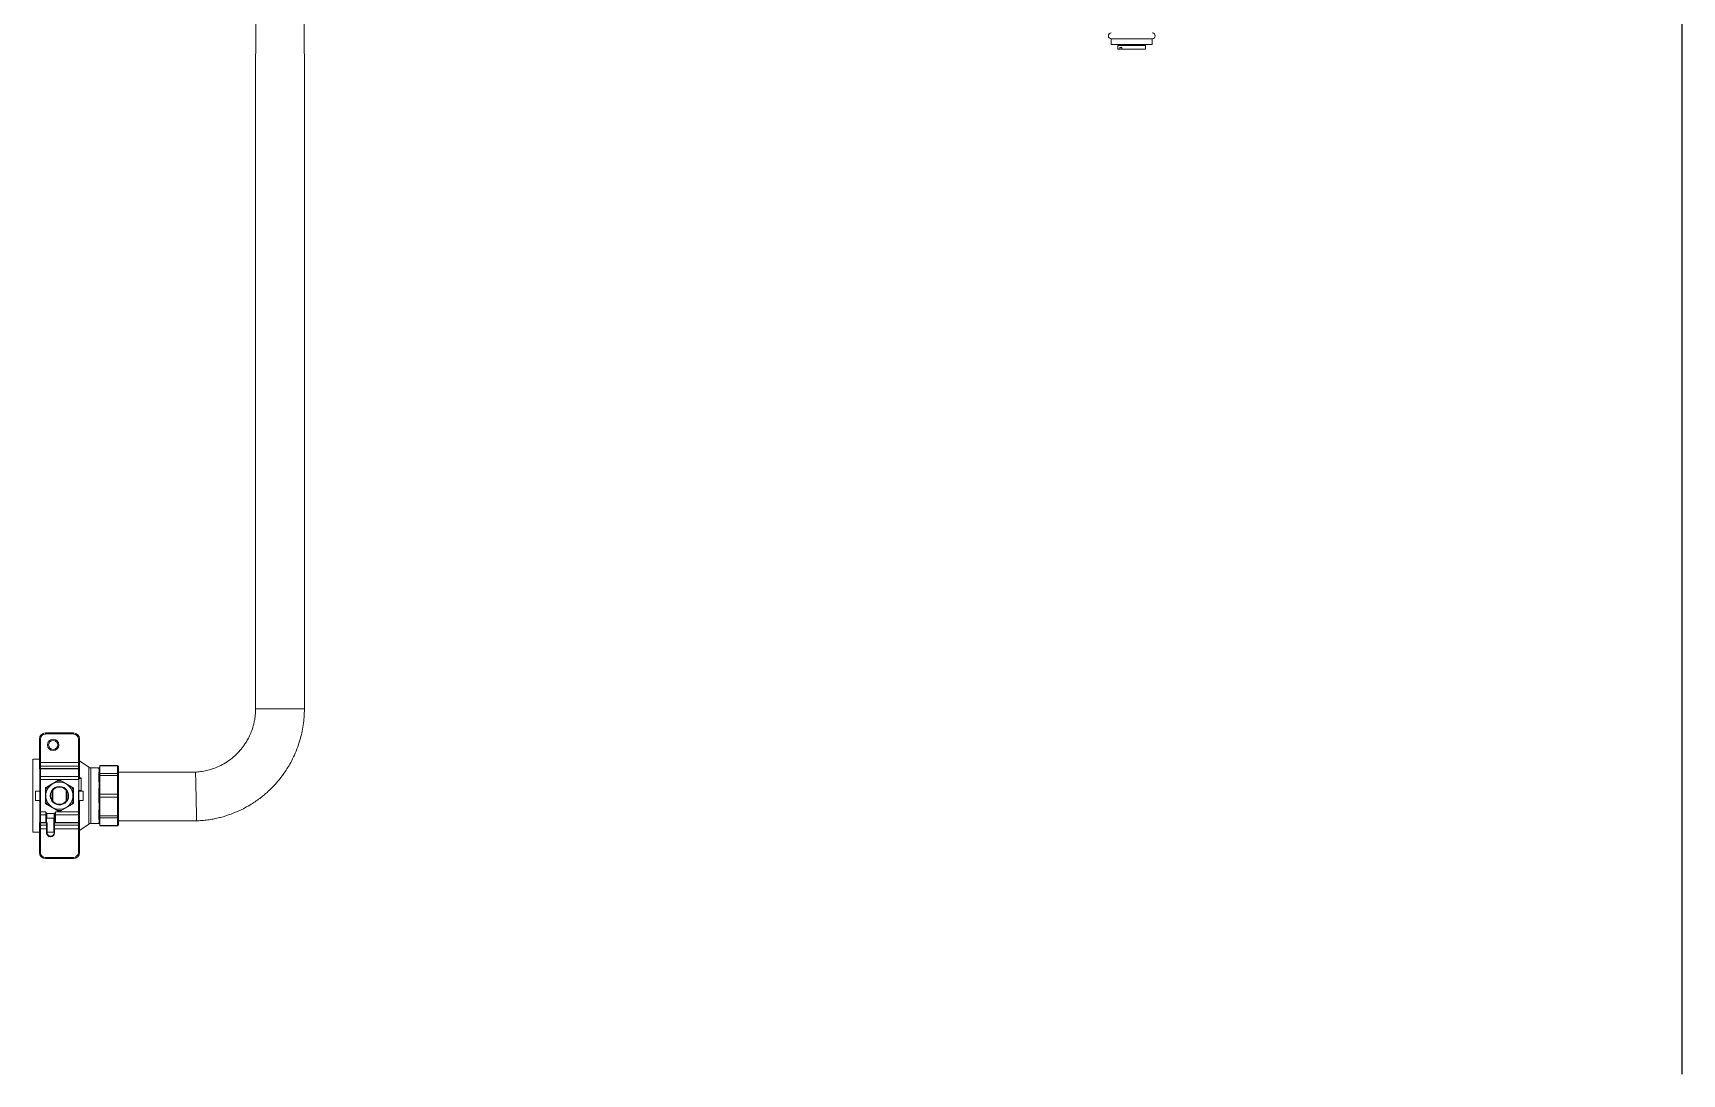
# Model space of a CAD drawing. Header units: centimetres. Extents: x -13594 to 4017, y -3206 to 1780.
# Drawn here: x 1292 to 2834, y -3206 to -2232 of the extents above; entities that cross this region are included whole.
import ezdxf

# ---------------------------------------------------------------- set-up
doc = ezdxf.new("R2010")
doc.units = ezdxf.units.CM

msp = doc.modelspace()

# ---------------------------------------------------------------- linework, layer by layer
at = {"color": 7, "linetype": 'Continuous', "lineweight": 0}
for p, q in [((1500.6, -2118.2), (1500.3, -2302.8)), ((1546, -2302.8), (1545.7, -2118.2)), ((2300.5, -2237), (2338.8, -2237)), ((2300.5, -2237), (2300.5, -2242.5)), ((2338.8, -2242.5), (2300.5, -2242.5)), ((2306.6, -2243.2), (2306.6, -2246.6)), ((2306.6, -2243.2), (2332.6, -2243.2)), ((2308.6, -2246.6), (2306.6, -2246.6)), ((2308.6, -2245.2), (2310.3, -2245.2)), ((2308.6, -2246.6), (2308.6, -2245.2)), ((2310.3, -2246.6), (2308.6, -2246.6)), ((2310.3, -2245.2), (2310.3, -2246.6)), ((2332.6, -2246.6), (2310.3, -2246.6)), ((2312.8, -2242.5), (2312.8, -2243.2)), ((2326.5, -2243.2), (2326.5, -2242.5)), ((2332.6, -2246.6), (2332.6, -2243.2)), ((2338.8, -2242.5), (2338.8, -2237)), ((1500.3, -2302.8), (1500.3, -2863.9)), ((1546, -2863.9), (1546, -2302.8)), ((1546, -2863.9), (1500.3, -2863.9)), ((1298.2, -2892.1), (1299.2, -2892.1)), ((1298.2, -2914), (1298.2, -2892.1)), ((1299.2, -2892.1), (1299.2, -2914.1)), ((1303.9, -2886.4), (1303.9, -2887.4)), ((1303.9, -2886.4), (1330, -2886.4)), ((1330, -2887.4), (1303.9, -2887.4)), ((1305.8, -2897.6), (1306.9, -2897.6)), ((1316.4, -2897.6), (1315.4, -2897.6)), ((1330, -2886.4), (1330, -2887.4)), ((1334.7, -2914.1), (1334.7, -2892.1)), ((1335.7, -2892.1), (1334.7, -2892.1)), ((1335.7, -2892.1), (1335.7, -2914)), ((1292.2, -2910.9), (1298.2, -2910.9)), ((1292.2, -2979.3), (1292.2, -2910.9)), ((1298.2, -2916.9), (1298.2, -2914)), ((1299.2, -2914.1), (1299.2, -2914.1)), ((1299.2, -2914.1), (1299.2, -2917.6)), ((1299.2, -2914.1), (1334.7, -2914.1)), ((1334.7, -2917.6), (1334.7, -2914.1)), ((1334.7, -2914.1), (1334.7, -2914.1)), ((1344.3, -2918.5), (1335.7, -2912.4)), ((1335.7, -2912.4), (1335.7, -2928.3)), ((1335.7, -2914), (1335.7, -2916.9)), ((1298.2, -2919.6), (1298.2, -2916.9)), ((1298.7, -2926.8), (1298.7, -2919.9)), ((1298.7, -2929.9), (1298.7, -2926.8)), ((1334.7, -2917.6), (1299.2, -2917.6)), ((1299.2, -2917.6), (1299.2, -2919.8)), ((1299.2, -2919.8), (1334.7, -2919.8)), ((1299.2, -2919.8), (1299.2, -2919.9)), ((1334.7, -2919.9), (1299.2, -2919.9)), ((1299.2, -2919.9), (1299.2, -2927.1)), ((1299.2, -2927.1), (1334.7, -2927.1)), ((1299.2, -2927.1), (1299.2, -2929.9)), ((1334.7, -2919.8), (1334.7, -2917.6)), ((1334.7, -2919.8), (1334.7, -2919.9)), ((1334.7, -2927.1), (1334.7, -2919.9)), ((1334.7, -2929.9), (1334.7, -2927.1)), ((1334.7, -2929.9), (1334.9, -2928.9)), ((1334.9, -2928.9), (1335.1, -2929)), ((1335.1, -2940.3), (1335.1, -2929)), ((1335.1, -2929), (1335.1, -2929)), ((1337.3, -2929), (1335.1, -2929)), ((1335.1, -2929), (1335.1, -2929)), ((1335.2, -2919.9), (1335.2, -2926.8)), ((1335.2, -2926.8), (1335.2, -2928.1)), ((1335.5, -2928.3), (1336.7, -2928.3)), ((1335.7, -2916.9), (1335.7, -2919.6)), ((1337.3, -2929), (1337.3, -2940.3)), ((1344.3, -2971.8), (1344.3, -2918.5)), ((1346.3, -2919.1), (1346.3, -2971.2)), ((1346.3, -2919.1), (1353.9, -2919.1)), ((1353.9, -2919.6), (1353.9, -2919.1)), ((1353.9, -2930.6), (1353.9, -2923.5)), ((1354.8, -2916.8), (1371.1, -2916.8)), ((1354.8, -2917.1), (1354.8, -2916.8)), ((1354.8, -2918.7), (1354.8, -2917.1)), ((1371.1, -2917.1), (1354.8, -2917.1)), ((1354.8, -2922.8), (1354.8, -2918.7)), ((1354.8, -2924.4), (1354.8, -2922.8)), ((1354.8, -2924.4), (1371.1, -2924.4)), ((1354.8, -2926.2), (1354.8, -2924.4)), ((1354.8, -2930.2), (1354.8, -2926.2)), ((1371.1, -2926.2), (1354.8, -2926.2)), ((1372.1, -2917.9), (1371.1, -2916.8)), ((1371.1, -2917.1), (1371.1, -2916.8)), ((1371.1, -2924.4), (1371.1, -2917.1)), ((1371.1, -2917.1), (1372.1, -2918.1)), ((1371.1, -2926.2), (1371.1, -2924.4)), ((1371.1, -2924.4), (1372.1, -2925.3)), ((1371.1, -2943.8), (1371.1, -2926.2)), ((1371.1, -2926.2), (1372.1, -2926.6)), ((1372.1, -2917.9), (1372.1, -2918.1)), ((1372.1, -2918.1), (1372.1, -2925.3)), ((1444.2, -2923), (1372.1, -2923)), ((1372.1, -2925.3), (1372.1, -2926.6)), ((1372.1, -2926.6), (1372.1, -2944.2)), ((1294.7, -2940.8), (1298.7, -2940.8)), ((1294.7, -2949.5), (1294.7, -2940.8)), ((1298.7, -2929.9), (1299.2, -2929.9)), ((1298.7, -2960.3), (1298.7, -2929.9)), ((1334.7, -2929.9), (1299.2, -2929.9)), ((1299.2, -2929.9), (1299.2, -2960.3)), ((1303.9, -2939.3), (1303.9, -2937.8)), ((1303.9, -2951), (1303.9, -2939.3)), ((1304.3, -2939.3), (1303.9, -2939.3)), ((1304.1, -2937.5), (1305.4, -2936.8)), ((1304.1, -2939.1), (1305.3, -2937)), ((1305.3, -2937), (1304.1, -2937.7)), ((1304.1, -2937.7), (1304.1, -2939.1)), ((1304.3, -2939.3), (1304.1, -2939.1)), ((1305.5, -2937.1), (1304.3, -2939.3)), ((1304.3, -2939.3), (1304.3, -2945.1)), ((1305.3, -2937), (1305.5, -2937.1)), ((1305.4, -2936.8), (1315.5, -2930.9)), ((1305.4, -2936.8), (1305.5, -2937.1)), ((1310.6, -2934.1), (1305.5, -2937.1)), ((1309.1, -2944.1), (1309, -2945.7)), ((1310.4, -2949.6), (1310.4, -2940.5)), ((1315.7, -2931.2), (1310.6, -2934.1)), ((1310.7, -2950.3), (1310.7, -2939.9)), ((1315.5, -2930.9), (1316.8, -2930.2)), ((1315.5, -2930.9), (1315.7, -2931.2)), ((1316.9, -2930.2), (1315.7, -2931)), ((1315.7, -2931), (1318.2, -2931)), ((1315.7, -2931), (1315.7, -2931.2)), ((1318.2, -2931.2), (1315.7, -2931.2)), ((1318.2, -2931), (1316.9, -2930.2)), ((1316.9, -2936.9), (1316.9, -2936.9)), ((1317.1, -2930.2), (1318.4, -2930.9)), ((1318.4, -2930.9), (1318.2, -2931.2)), ((1318.2, -2931), (1318.2, -2931.2)), ((1323.3, -2934.1), (1318.2, -2931.2)), ((1318.4, -2930.9), (1328.5, -2936.8)), ((1323.2, -2939.9), (1323.2, -2950.3)), ((1323.9, -2941.1), (1323.2, -2940.2)), ((1328.4, -2937.1), (1323.3, -2934.1)), ((1323.5, -2940.6), (1323.5, -2949.6)), ((1328.5, -2936.8), (1328.4, -2937.1)), ((1328.4, -2937.1), (1328.6, -2937)), ((1329.6, -2939.3), (1328.4, -2937.1)), ((1328.5, -2936.8), (1329.8, -2937.5)), ((1328.6, -2937), (1329.8, -2939.1)), ((1329.8, -2937.7), (1328.6, -2937)), ((1329.8, -2939.1), (1329.6, -2939.3)), ((1329.6, -2945.1), (1329.6, -2939.3)), ((1330, -2939.3), (1329.6, -2939.3)), ((1329.8, -2939.1), (1329.8, -2937.7)), ((1330, -2937.8), (1330, -2939.3)), ((1330, -2939.3), (1330, -2951)), ((1334.7, -2940.3), (1335.1, -2940.3)), ((1334.7, -2960.3), (1334.7, -2940.3)), ((1334.9, -2940.7), (1334.7, -2940.3)), ((1334.7, -2940.3), (1335.1, -2940.6)), ((1335.1, -2940.3), (1335.1, -2940.6)), ((1335.1, -2940.3), (1337.3, -2940.3)), ((1335.2, -2941.3), (1335.2, -2960.3)), ((1336.7, -2941), (1335.5, -2941)), ((1337.1, -2940.8), (1339.2, -2940.8)), ((1339.2, -2940.8), (1339.2, -2949.5)), ((1353.9, -2950.2), (1353.9, -2940.1)), ((1354.8, -2939.9), (1354.8, -2930.2)), ((1354.8, -2943.8), (1354.8, -2939.9)), ((1354.8, -2943.8), (1371.1, -2943.8)), ((1354.8, -2946.4), (1354.8, -2943.8)), ((1371.1, -2946.4), (1371.1, -2943.8)), ((1371.1, -2943.8), (1372.1, -2944.2)), ((1372.1, -2944.2), (1372.1, -2946)), ((1298.7, -2949.5), (1294.7, -2949.5)), ((1298.7, -2960.3), (1299.2, -2960.3)), ((1298.7, -2963.5), (1298.7, -2960.3)), ((1299.2, -2960.3), (1299.2, -2963.1)), ((1299.2, -2960.3), (1304.1, -2960.3)), ((1304.3, -2951), (1303.9, -2951)), ((1303.9, -2952.4), (1303.9, -2951)), ((1304, -2952.6), (1304.1, -2952.6)), ((1304.3, -2951), (1304.1, -2951.1)), ((1305.3, -2953.3), (1304.1, -2951.1)), ((1304.1, -2951.1), (1304.1, -2952.6)), ((1304.1, -2952.6), (1305.3, -2953.3)), ((1305.4, -2953.5), (1304.1, -2952.7)), ((1304.1, -2963.1), (1304.1, -2960.3)), ((1304.6, -2962.1), (1304.1, -2960.3)), ((1304.3, -2945.1), (1304.3, -2951)), ((1304.3, -2951), (1305.5, -2953.2)), ((1305.5, -2953.2), (1305.3, -2953.3)), ((1305.5, -2953.2), (1305.4, -2953.5)), ((1315.5, -2959.3), (1305.4, -2953.5)), ((1305.5, -2953.2), (1310.6, -2956.1)), ((1309, -2945.6), (1309, -2945.7)), ((1309.1, -2946.4), (1310, -2949.1)), ((1310, -2949.1), (1310.7, -2950)), ((1310.6, -2956.1), (1315.7, -2959)), ((1313.3, -2960.3), (1312.8, -2962.1)), ((1313.3, -2960.3), (1313.3, -2963.1)), ((1313.3, -2960.3), (1334.7, -2960.3)), ((1315.6, -2959.1), (1315.5, -2959.3)), ((1316.8, -2960.1), (1315.5, -2959.3)), ((1315.7, -2959), (1315.6, -2959.1)), ((1315.7, -2959), (1318.2, -2959)), ((1315.7, -2959.3), (1315.7, -2959)), ((1318.2, -2959.3), (1315.7, -2959.3)), ((1315.7, -2959.3), (1316.9, -2960)), ((1316.9, -2953.2), (1316.9, -2953.4)), ((1316.9, -2960), (1318.2, -2959.3)), ((1318.4, -2959.3), (1317.1, -2960.1)), ((1318.2, -2959), (1323.3, -2956.1)), ((1318.2, -2959), (1318.2, -2959.3)), ((1318.2, -2959), (1318.4, -2959.3)), ((1328.5, -2953.5), (1318.4, -2959.3)), ((1323.3, -2956.1), (1328.4, -2953.2)), ((1325.1, -2948.1), (1325.1, -2947.9)), ((1328.4, -2953.2), (1329.6, -2951)), ((1328.4, -2953.2), (1328.5, -2953.5)), ((1328.6, -2953.3), (1328.4, -2953.2)), ((1329.8, -2952.7), (1328.5, -2953.5)), ((1329.8, -2951.1), (1328.6, -2953.3)), ((1328.6, -2953.3), (1329.8, -2952.6)), ((1329.6, -2951), (1329.6, -2945.1)), ((1329.6, -2951), (1329.8, -2951.1)), ((1329.7, -2951), (1329.6, -2951)), ((1330, -2951), (1329.7, -2951)), ((1329.8, -2952.6), (1329.8, -2951.1)), ((1330, -2951), (1330, -2952.4)), ((1334.7, -2963.1), (1334.7, -2960.3)), ((1335.2, -2960.3), (1334.7, -2960.3)), ((1339.2, -2949.5), (1335.2, -2949.5)), ((1335.2, -2960.3), (1335.2, -2963.5)), ((1335.7, -2949.5), (1335.7, -2977.8)), ((1353.9, -2966.8), (1353.9, -2959.6)), ((1371.1, -2946.4), (1354.8, -2946.4)), ((1354.8, -2950.3), (1354.8, -2946.4)), ((1354.8, -2960.1), (1354.8, -2950.3)), ((1354.8, -2964), (1354.8, -2960.1)), ((1371.1, -2946.4), (1372.1, -2946)), ((1371.1, -2964), (1371.1, -2946.4)), ((1372.1, -2946), (1372.1, -2963.6)), ((1298.2, -2973.3), (1298.2, -2970.6)), ((1298.2, -2976.2), (1298.2, -2973.3)), ((1298.7, -2970.3), (1298.7, -2963.5)), ((1299.2, -2963.1), (1299.2, -2970.3)), ((1304.1, -2963.1), (1299.2, -2963.1)), ((1299.2, -2970.4), (1299.2, -2970.3)), ((1299.2, -2970.3), (1305, -2970.3)), ((1299.2, -2970.4), (1299.2, -2972.6)), ((1305, -2970.4), (1299.2, -2970.4)), ((1299.2, -2972.6), (1299.2, -2976.1)), ((1299.2, -2972.6), (1305, -2972.6)), ((1304.1, -2970.3), (1304.1, -2963.1)), ((1304.9, -2961.9), (1304.6, -2962.1)), ((1304.8, -2963.3), (1304.6, -2962.1)), ((1304.8, -2963.3), (1304.8, -2963.6)), ((1304.8, -2963.6), (1304.8, -2970.3)), ((1304.9, -2961.9), (1312.5, -2961.9)), ((1305, -2970.4), (1305, -2970.3)), ((1305, -2972.6), (1305, -2970.4)), ((1305, -2976.1), (1305, -2972.6)), ((1305.3, -2963.2), (1305.3, -2965.4)), ((1305.3, -2965.9), (1305.5, -2966)), ((1305.5, -2966), (1305.5, -2966.3)), ((1311.9, -2966.3), (1305.5, -2966.3)), ((1305.5, -2970.8), (1305.5, -2973)), ((1305.5, -2973), (1305.5, -2976.1)), ((1311.7, -2979.3), (1311.7, -2966.3)), ((1311.9, -2966.3), (1311.9, -2966)), ((1311.9, -2973), (1311.9, -2970.8)), ((1311.9, -2976.1), (1311.9, -2973)), ((1312.1, -2965.4), (1312.1, -2963.2)), ((1312.4, -2970.3), (1312.4, -2970.4)), ((1312.4, -2970.3), (1334.7, -2970.3)), ((1312.4, -2970.4), (1312.4, -2972.6)), ((1334.7, -2970.4), (1312.4, -2970.4)), ((1312.4, -2972.6), (1312.4, -2976.1)), ((1312.4, -2972.6), (1334.7, -2972.6)), ((1312.5, -2961.9), (1312.8, -2962.1)), ((1312.8, -2962.1), (1312.6, -2963.3)), ((1312.6, -2963.6), (1312.6, -2963.3)), ((1312.6, -2970.3), (1312.6, -2963.6)), ((1313.3, -2963.1), (1313.3, -2970.3)), ((1334.7, -2963.1), (1313.3, -2963.1)), ((1334.7, -2970.3), (1334.7, -2963.1)), ((1334.7, -2970.4), (1334.7, -2970.3)), ((1334.7, -2972.6), (1334.7, -2970.4)), ((1334.7, -2976.1), (1334.7, -2972.6)), ((1335.2, -2963.5), (1335.2, -2970.3)), ((1335.7, -2970.6), (1335.7, -2973.3)), ((1344.3, -2971.8), (1335.7, -2977.8)), ((1335.7, -2973.3), (1335.7, -2976.2)), ((1346.3, -2971.2), (1353.9, -2971.2)), ((1353.9, -2971.2), (1353.9, -2970.7)), ((1354.8, -2964), (1371.1, -2964)), ((1354.8, -2965.9), (1354.8, -2964)), ((1371.1, -2965.9), (1354.8, -2965.9)), ((1354.8, -2967.5), (1354.8, -2965.9)), ((1354.8, -2971.5), (1354.8, -2967.5)), ((1354.8, -2973.1), (1354.8, -2971.5)), ((1354.8, -2973.1), (1371.1, -2973.1)), ((1354.8, -2973.4), (1354.8, -2973.1)), ((1354.8, -2973.4), (1371.1, -2973.4)), ((1371.1, -2964), (1372.1, -2963.6)), ((1371.1, -2965.9), (1371.1, -2964)), ((1371.1, -2965.9), (1372.1, -2964.9)), ((1371.1, -2973.1), (1371.1, -2965.9)), ((1372.1, -2972.2), (1371.1, -2973.1)), ((1372.1, -2972.4), (1371.1, -2973.4)), ((1371.1, -2973.4), (1371.1, -2973.1)), ((1372.1, -2963.6), (1372.1, -2964.9)), ((1372.1, -2964.9), (1372.1, -2972.2)), ((1372.1, -2968.7), (1445.2, -2968.7)), ((1372.1, -2972.2), (1372.1, -2972.4)), ((1292.2, -2979.3), (1298.2, -2979.3)), ((1298.2, -2998.2), (1298.2, -2976.2)), ((1299.2, -2976.1), (1299.2, -2998.2)), ((1299.2, -2976.1), (1299.2, -2976.1)), ((1305, -2976.1), (1299.2, -2976.1)), ((1305, -2979.9), (1305, -2976.1)), ((1305, -2976.1), (1305.5, -2976.1)), ((1305.5, -2979.9), (1305, -2979.9)), ((1305.5, -2976.1), (1305.5, -2976.1)), ((1305.5, -2976.1), (1305.5, -2979.9)), ((1305.5, -2979.3), (1311.7, -2979.3)), ((1308.6, -2983), (1308.6, -2983.6)), ((1308.6, -2983), (1308.8, -2983)), ((1308.8, -2983.6), (1308.6, -2983.6)), ((1308.8, -2983), (1308.8, -2983.6)), ((1311.9, -2976.1), (1311.9, -2976.1)), ((1311.9, -2979.9), (1311.9, -2976.1)), ((1311.9, -2976.1), (1312.4, -2976.1)), ((1311.9, -2979.9), (1312.4, -2979.9)), ((1312.4, -2976.1), (1312.4, -2979.9)), ((1334.7, -2976.1), (1312.4, -2976.1)), ((1334.7, -2998.2), (1334.7, -2976.1)), ((1334.7, -2976.1), (1334.7, -2976.1)), ((1335.7, -2976.2), (1335.7, -2998.2)), ((1298.2, -2998.2), (1299.2, -2998.2)), ((1303.9, -3002.8), (1330, -3002.8)), ((1303.9, -3003.9), (1303.9, -3002.8)), ((1330, -3003.9), (1303.9, -3003.9)), ((1330, -3003.9), (1330, -3002.8)), ((1335.7, -2998.2), (1334.7, -2998.2))]:
    msp.add_line(p, q, dxfattribs=at)
at = {"color": 7}
msp.add_lwpolyline([(2834.1, 1779.7), (2834.1, -3205.5)], dxfattribs=at)
at = {"color": 7, "linetype": 'Continuous', "lineweight": 0, "flags": 128}
for points in [[(1298.2, -2916.9), (1298.2, -2917.1), (1298.3, -2917.2), (1298.4, -2917.3), (1298.5, -2917.4), (1298.7, -2917.5), (1298.8, -2917.6), (1299, -2917.6), (1299.2, -2917.6)], [(1298.7, -2926.8), (1298.7, -2926.8), (1298.8, -2926.9), (1298.8, -2927), (1298.9, -2927), (1298.9, -2927), (1299, -2927.1), (1299.1, -2927.1), (1299.2, -2927.1)], [(1334.7, -2917.6), (1334.9, -2917.6), (1335.1, -2917.6), (1335.2, -2917.5), (1335.4, -2917.4), (1335.5, -2917.3), (1335.6, -2917.2), (1335.7, -2917.1), (1335.7, -2916.9)], [(1335.2, -2926.8), (1335.2, -2926.8), (1335.1, -2926.9), (1335.1, -2927), (1335, -2927), (1334.9, -2927), (1334.9, -2927.1), (1334.8, -2927.1), (1334.7, -2927.1)], [(1335.4, -2919.9), (1335.4, -2919.9), (1335.5, -2919.9)], [(1304, -2937.6), (1304, -2937.6), (1304, -2937.6), (1304, -2937.6), (1304, -2937.6), (1304, -2937.6), (1304, -2937.6), (1304, -2937.7), (1304.1, -2937.7)], [(1316.9, -2930.2), (1316.9, -2930.2), (1316.9, -2930.2), (1316.9, -2930.2), (1316.9, -2930.2), (1316.9, -2930.2), (1316.9, -2930.2), (1316.9, -2930.2), (1316.9, -2930.2)], [(1354.8, -2930.2), (1354.8, -2930.2), (1354.7, -2930.3), (1354.6, -2930.4), (1354.5, -2930.5), (1354.4, -2930.6), (1354.2, -2930.6), (1354.1, -2930.6), (1353.9, -2930.6)], [(1354.8, -2960.1), (1354.8, -2960), (1354.7, -2959.9), (1354.6, -2959.8), (1354.5, -2959.7), (1354.4, -2959.7), (1354.2, -2959.6), (1354.1, -2959.6), (1353.9, -2959.6)], [(1299.2, -2972.6), (1299, -2972.6), (1298.8, -2972.7), (1298.7, -2972.7), (1298.5, -2972.8), (1298.4, -2972.9), (1298.3, -2973), (1298.2, -2973.2), (1298.2, -2973.3)], [(1298.5, -2970.3), (1298.5, -2970.3), (1298.4, -2970.3)], [(1298.7, -2963.5), (1298.7, -2963.4), (1298.8, -2963.3), (1298.8, -2963.3), (1298.9, -2963.2), (1298.9, -2963.2), (1299, -2963.2), (1299.1, -2963.1), (1299.2, -2963.1)], [(1304.1, -2963.1), (1304.2, -2963.1), (1304.4, -2963.2), (1304.5, -2963.2), (1304.6, -2963.3), (1304.7, -2963.3), (1304.8, -2963.4), (1304.8, -2963.5), (1304.8, -2963.6)], [(1305.3, -2963.2), (1305.2, -2963.2), (1305.1, -2963.2), (1305, -2963.2), (1305, -2963.2), (1304.9, -2963.2), (1304.8, -2963.3), (1304.8, -2963.3), (1304.8, -2963.3)], [(1305, -2972.6), (1305.1, -2972.6), (1305.2, -2972.6), (1305.3, -2972.7), (1305.3, -2972.7), (1305.4, -2972.8), (1305.5, -2972.8), (1305.5, -2972.9), (1305.5, -2973)], [(1312.4, -2972.6), (1312.3, -2972.6), (1312.2, -2972.6), (1312.2, -2972.7), (1312.1, -2972.7), (1312, -2972.8), (1312, -2972.8), (1311.9, -2972.9), (1311.9, -2973)], [(1312.1, -2963.2), (1312.2, -2963.2), (1312.3, -2963.2), (1312.4, -2963.2), (1312.5, -2963.2), (1312.5, -2963.2), (1312.6, -2963.3), (1312.6, -2963.3), (1312.6, -2963.3)], [(1313.3, -2963.1), (1313.2, -2963.1), (1313, -2963.2), (1312.9, -2963.2), (1312.8, -2963.3), (1312.7, -2963.3), (1312.7, -2963.4), (1312.6, -2963.5), (1312.6, -2963.6)], [(1335.2, -2963.5), (1335.2, -2963.4), (1335.1, -2963.3), (1335.1, -2963.3), (1335, -2963.2), (1334.9, -2963.2), (1334.9, -2963.2), (1334.8, -2963.1), (1334.7, -2963.1)], [(1335.7, -2973.3), (1335.7, -2973.2), (1335.6, -2973), (1335.5, -2972.9), (1335.4, -2972.8), (1335.2, -2972.7), (1335.1, -2972.7), (1334.9, -2972.6), (1334.7, -2972.6)], [(1311.7, -2979.3), (1311.9, -2979.3), (1311.9, -2979.3)]]:
    msp.add_lwpolyline(points, dxfattribs=at)
at = {"color": 7, "linetype": 'Continuous', "lineweight": 0}
for centre, radius, start, end in [((2300.5, -2234.3), 2.73, 90, 270), ((2338.8, -2234.3), 2.73, 270, 90), ((1303.9, -2892.1), 5.73, 90, 180), ((1303.9, -2892.1), 4.69, 90, 180), ((1311.1, -2897.6), 5.3, 0, 180), ((1311.1, -2897.6), 5.3, 180, 0), ((1311.1, -2897.6), 4.25, 0, 180), ((1311.1, -2897.6), 4.25, 180, 0), ((1330, -2892.1), 5.73, 0, 90), ((1330, -2892.1), 4.69, 0, 90), ((1298.5, -2919.6), 0.347, 180, 212.7273), ((1298.5, -2919.6), 0.347, 228.9919, 270), ((1337.9, -2923.2), 6.39, 242.0133, 243.761), ((1335.5, -2928), 0.347, 180, 270), ((1335.5, -2928.1), 0.317, 184.4146, 268.6657), ((1335.4, -2919.6), 0.347, 327.4856, 0), ((1336.7, -2929), 0.694, 0, 90), ((1346.3, -2915.6), 3.47, 235.1501, 270), ((1353.9, -2918.2), 0.868, 270, 0), ((1353.9, -2918.7), 0.86, 269.4536, 359.443), ((1354, -2922.7), 0.805, 265.2166, 354.2413), ((1304.3, -2937.8), 0.347, 133.8979, 180), ((1304.1, -2937.8), 0.165, 98.916, 165.8196), ((1304.1, -2939.3), 0.165, 98.916, 165.8196), ((1304.2, -2937.6), 0.165, 134.1804, 201.084), ((1304.3, -2937.8), 0.347, 120, 133.8979), ((1316.9, -2945.1), 12.7, 120, 180), ((1305.5, -2936.9), 0.165, 134.1804, 201.084), ((1316.9, -2945.1), 8.66, 30, 210), ((1316.9, -2945.1), 8.01, 140.7977, 183.7239), ((1316.9, -2945.1), 12.7, 60, 120), ((1316.9, -2945.1), 8.26, 90, 138.7242), ((1316.9, -2945.1), 8.1, 39.9439, 140.0561), ((1315.6, -2931.1), 0.165, 38.916, 105.8196), ((1316.8, -2930.3), 0.165, 38.916, 105.8196), ((1316.9, -2930.5), 0.347, 106.1021, 120), ((1316.9, -2930.5), 0.347, 60, 106.1021), ((1317.1, -2930.3), 0.165, 74.1804, 141.084), ((1318.3, -2931.1), 0.165, 74.1804, 141.084), ((1316.9, -2945.1), 8.26, 41.2758, 64.8247), ((1316.9, -2945.1), 12.7, 30, 60), ((1316.9, -2945.1), 8.66, 345.0472, 30), ((1316.9, -2945.1), 12.7, 0, 30), ((1328.4, -2936.9), 0.165, 338.916, 45.8196), ((1329.7, -2937.6), 0.165, 338.916, 45.8196), ((1329.6, -2937.8), 0.347, 0, 60), ((1329.8, -2937.8), 0.165, 14.1804, 81.084), ((1329.8, -2939.3), 0.165, 14.1804, 81.084), ((1335.6, -2941.3), 0.936, 125.3244, 139.7991), ((1335.5, -2941.3), 0.343, 92.3357, 179.3815), ((1335.5, -2941.3), 0.347, 90, 180), ((1336.7, -2940.3), 0.694, 270, 0), ((1354.1, -2938.8), 1.26, 260.4635, 301.5373), ((1304.1, -2950.9), 0.165, 194.1804, 261.084), ((1304.1, -2952.4), 0.165, 194.1804, 261.084), ((1304.3, -2952.4), 0.347, 180, 210), ((1304.2, -2952.6), 0.165, 158.916, 225.8196), ((1304.3, -2952.4), 0.347, 210, 240), ((1316.9, -2945.1), 12.7, 180, 210), ((1305.5, -2953.3), 0.165, 158.916, 225.8196), ((1316.9, -2945.1), 12.7, 210, 240), ((1316.9, -2945.1), 8.66, 210, 296.722), ((1316.9, -2945.1), 12.7, 240, 300), ((1316.9, -2945.1), 8.1, 219.9439, 270), ((1316.9, -2945.1), 8.26, 221.2758, 270), ((1315.6, -2959.2), 0.165, 254.1804, 321.084), ((1316.5, -2958.8), 0.89, 199.5303, 209.2606), ((1316.8, -2959.9), 0.165, 254.1804, 321.084), ((1316.9, -2959.8), 0.347, 240, 300), ((1316.9, -2945.1), 8.1, 270, 320.0561), ((1316.9, -2945.1), 8.26, 270, 318.7242), ((1317.1, -2959.9), 0.165, 218.916, 285.8196), ((1318.3, -2959.2), 0.165, 218.916, 285.8196), ((1316.9, -2945.1), 8.66, 296.722, 340.0966), ((1316.9, -2945.1), 12.7, 300, 0), ((1316.9, -2945.1), 8.66, 341.2193, 345.0472), ((1328.4, -2953.3), 0.165, 314.1804, 21.084), ((1329.1, -2951.6), 0.89, 30.7394, 40.4697), ((1329.8, -2950.9), 0.165, 278.916, 345.8196), ((1329.8, -2952.4), 0.165, 278.916, 345.8196), ((1329.6, -2952.4), 0.347, 300, 0), ((1329.7, -2952.6), 0.165, 314.1804, 21.084), ((1354.1, -2951.4), 1.26, 58.4627, 99.5365), ((1298.5, -2970.6), 0.347, 147.4856, 180), ((1305.3, -2965.9), 0.478, 84.4844, 173.1368), ((1305.5, -2965.6), 0.694, 196.394, 270), ((1311.9, -2965.6), 0.694, 270, 343.9147), ((1312.1, -2965.9), 0.478, 6.8632, 95.5156), ((1335.4, -2970.6), 0.347, 48.9919, 90), ((1335.4, -2970.6), 0.347, 0, 32.7273), ((1346.3, -2974.6), 3.47, 90, 124.8499), ((1354, -2967.6), 0.805, 5.7587, 94.7834), ((1353.9, -2971.5), 0.86, 0.557, 90.5464), ((1353.9, -2972), 0.868, 0, 90), ((1308.6, -2979.9), 3.65, 180, 270), ((1308.6, -2979.9), 3.13, 180, 270), ((1308.8, -2979.9), 3.65, 270, 0), ((1308.8, -2979.9), 3.13, 270, 0), ((1303.9, -2998.2), 5.73, 180, 270), ((1303.9, -2998.2), 4.69, 180, 270), ((1330, -2998.2), 4.69, 270, 0), ((1330, -2998.2), 5.73, 270, 0)]:
    msp.add_arc(centre, radius, start, end, dxfattribs=at)
for points, knots in [([(1500.3, -2863.9), (1500.3, -2865.2), (1500.3, -2867.7), (1499.9, -2871.4), (1499.4, -2874.8), (1498.4, -2879.1), (1497, -2883.8), (1494.9, -2888.8), (1492.7, -2893.1), (1490.6, -2896.5), (1488.6, -2899.3), (1486.2, -2902.4), (1482.9, -2906), (1478.2, -2910.3), (1472.5, -2914.3), (1466.2, -2917.7), (1461.1, -2919.7), (1457.1, -2920.9), (1454.5, -2921.6), (1451.9, -2922.2), (1449.1, -2922.6), (1446.5, -2922.9), (1444.9, -2923), (1444.2, -2923)], [0, 0, 0, 0, 0.042825, 0.08371, 0.122656, 0.159661, 0.227821, 0.288223, 0.340863, 0.385744, 0.42286, 0.457062, 0.514408, 0.585707, 0.670956, 0.744066, 0.825021, 0.853767, 0.883387, 0.913881, 0.945248, 0.977488, 1, 1, 1, 1]), ([(1445, -2968.7), (1446.8, -2968.6), (1450.3, -2968.4), (1455.5, -2967.8), (1460.5, -2967), (1465.3, -2966), (1471.9, -2964.3), (1479.8, -2961.6), (1488.1, -2957.8), (1494.7, -2954.2), (1499.8, -2950.9), (1504, -2947.9), (1507.7, -2945), (1511.6, -2941.6), (1516.2, -2937.3), (1521.5, -2931.4), (1527.1, -2924.2), (1532, -2916.5), (1536, -2908.8), (1539.2, -2901.3), (1541.8, -2893.7), (1543.7, -2886.3), (1545, -2879.2), (1545.8, -2871.7), (1545.9, -2866.5), (1546, -2863.9)], [0, 0, 0, 0, 0.0328933, 0.0657439, 0.0973647, 0.1277561, 0.1569173, 0.2244149, 0.2842389, 0.3265742, 0.3639948, 0.3964993, 0.4240869, 0.4515185, 0.4928142, 0.5418982, 0.5987681, 0.6634235, 0.7108623, 0.7617623, 0.8161236, 0.8591722, 0.9041693, 0.951112, 1, 1, 1, 1]), ([(1298.2, -2919.6), (1298.2, -2919.7), (1298.2, -2919.7), (1298.3, -2919.8), (1298.3, -2919.9), (1298.4, -2919.9), (1298.4, -2919.9)], [0, 0, 0, 0, 0.229508, 0.476984, 0.736856, 1, 1, 1, 1]), ([(1298.2, -2919.6), (1298.2, -2919.6), (1298.2, -2919.7), (1298.3, -2919.7), (1298.5, -2919.8), (1298.7, -2919.8), (1298.8, -2919.8), (1299, -2919.8), (1299.2, -2919.8), (1299.2, -2919.8)], [0, 0, 0, 0, 0.164909, 0.30696, 0.522171, 0.650611, 0.772353, 0.888422, 1, 1, 1, 1]), ([(1299.2, -2919.9), (1299.2, -2919.9), (1299, -2919.9), (1298.8, -2919.9), (1298.7, -2919.9), (1298.6, -2919.9), (1298.6, -2919.9), (1298.5, -2919.9)], [0, 0, 0, 0, 0.152979, 0.326488, 0.520836, 0.764127, 1, 1, 1, 1]), ([(1334.7, -2919.8), (1334.7, -2919.8), (1334.9, -2919.8), (1335.1, -2919.8), (1335.2, -2919.8), (1335.4, -2919.8), (1335.6, -2919.7), (1335.7, -2919.7), (1335.7, -2919.6), (1335.7, -2919.6)], [0, 0, 0, 0, 0.111563, 0.227627, 0.349374, 0.477828, 0.693004, 0.835063, 1, 1, 1, 1]), ([(1335.4, -2919.9), (1335.3, -2919.9), (1335.3, -2919.9), (1335.2, -2919.9), (1335, -2919.9), (1334.8, -2919.9), (1334.7, -2919.9), (1334.7, -2919.9)], [0, 0, 0, 0, 0.3022686, 0.605174, 0.7498854, 0.8810531, 1, 1, 1, 1]), ([(1335.1, -2929), (1335, -2929.2), (1334.9, -2929.5), (1334.7, -2929.8), (1334.7, -2929.9)], [0, 0, 0, 0, 0.560007, 1, 1, 1, 1]), ([(1334.9, -2928.9), (1335, -2928.8), (1335, -2928.5), (1335.1, -2928.3), (1335.2, -2928.2), (1335.2, -2928.2), (1335.2, -2928.1)], [0, 0, 0, 0, 0.49878, 0.769017, 0.888173, 1, 1, 1, 1]), ([(1334.9, -2928.9), (1334.9, -2928.9), (1334.9, -2928.9), (1334.9, -2928.9), (1334.9, -2928.9)], [0, 0, 0, 0, 0.559995, 1, 1, 1, 1]), ([(1335.5, -2928.4), (1335.5, -2928.4), (1335.5, -2928.5), (1335.4, -2928.6), (1335.4, -2928.6), (1335.3, -2928.7), (1335.2, -2928.8), (1335.1, -2928.9), (1335.1, -2929)], [0, 0, 0, 0, 0.118173, 0.249423, 0.500021, 0.530856, 0.749482, 1, 1, 1, 1]), ([(1335.1, -2929), (1335.1, -2929), (1335.1, -2929), (1335.1, -2929), (1335.1, -2929)], [0, 0, 0, 0, 0.560032, 1, 1, 1, 1]), ([(1335.2, -2928.1), (1335.2, -2928.1), (1335.2, -2928), (1335.2, -2928), (1335.2, -2928)], [0, 0, 0, 0, 0.559245, 1, 1, 1, 1]), ([(1335.5, -2919.9), (1335.5, -2919.9), (1335.6, -2919.9), (1335.6, -2919.8), (1335.7, -2919.7), (1335.7, -2919.7), (1335.7, -2919.6)], [0, 0, 0, 0, 0.263144, 0.523016, 0.770492, 1, 1, 1, 1]), ([(1335.5, -2928.3), (1335.5, -2928.3), (1335.5, -2928.3), (1335.5, -2928.4), (1335.5, -2928.4)], [0, 0, 0, 0, 0.476754, 1, 1, 1, 1]), ([(1353.9, -2923.5), (1353.9, -2923), (1354, -2922.1), (1354.1, -2921), (1354, -2920.1), (1353.9, -2919.8), (1353.9, -2919.6)], [0, 0, 0, 0, 0.249775, 0.4984, 0.748508, 1, 1, 1, 1]), ([(1444.7, -2945.9), (1444.7, -2945.8), (1444.7, -2945.1), (1444.7, -2943.1), (1444.6, -2939.8), (1444.5, -2936.2), (1444.4, -2932.9), (1444.4, -2929.9), (1444.3, -2927.3), (1444.2, -2925.3), (1444.2, -2923.9), (1444.2, -2923.1), (1444.2, -2923.1), (1444.2, -2923.1)], [0, 0, 0, 0, 0.004711, 0.062362, 0.168242, 0.277192, 0.383027, 0.491928, 0.597734, 0.706606, 0.812403, 0.921266, 1, 1, 1, 1]), ([(1310.7, -2939.9), (1310.7, -2939.9), (1310.7, -2939.8), (1310.7, -2939.7), (1310.7, -2939.7)], [0, 0, 0, 0, 0.56, 1, 1, 1, 1]), ([(1316.9, -2936.9), (1317.4, -2936.9), (1318.6, -2937), (1319.8, -2937.4), (1320.5, -2937.6)], [0, 0, 0, 0, 0.394506, 1, 1, 1, 1]), ([(1321.9, -2938.5), (1322, -2938.6), (1322.6, -2938.9), (1323.6, -2940), (1324.7, -2941.6), (1325.3, -2943.4), (1325.6, -2945.4), (1325.4, -2946.7), (1325.3, -2947.4)], [0, 0, 0, 0, 0.020254, 0.216271, 0.412185, 0.608304, 0.803321, 1, 1, 1, 1]), ([(1323.2, -2939.7), (1323.2, -2939.7), (1323.2, -2939.8), (1323.2, -2939.9), (1323.2, -2939.9)], [0, 0, 0, 0, 0.56, 1, 1, 1, 1]), ([(1335.2, -2941.3), (1335.2, -2941.3), (1335.2, -2941.2), (1335.1, -2941), (1335, -2940.8), (1334.9, -2940.7)], [0, 0, 0, 0, 0.224791, 0.500611, 1, 1, 1, 1]), ([(1335.1, -2940.6), (1335.2, -2940.7), (1335.3, -2940.8), (1335.5, -2940.9), (1335.5, -2940.9), (1335.5, -2940.9)], [0, 0, 0, 0, 0.49854, 0.783516, 1, 1, 1, 1]), ([(1335.5, -2940.9), (1335.5, -2940.9), (1335.5, -2941), (1335.5, -2941), (1335.5, -2941)], [0, 0, 0, 0, 0.559838, 1, 1, 1, 1]), ([(1353.9, -2940.1), (1353.9, -2939.2), (1354, -2937.6), (1354.1, -2935.1), (1354, -2932.8), (1353.9, -2931.4), (1353.9, -2930.6)], [0, 0, 0, 0, 0.249775, 0.4984, 0.748508, 1, 1, 1, 1]), ([(1304.1, -2960.3), (1304.3, -2960.6), (1304.6, -2961.1), (1304.8, -2961.7), (1304.9, -2961.9)], [0, 0, 0, 0, 0.559868, 1, 1, 1, 1]), ([(1310.7, -2950.5), (1310.7, -2950.5), (1310, -2949.9), (1309.3, -2948.2), (1309.1, -2946.5), (1309, -2945.7)], [0, 0, 0, 0, 0.009931, 0.547805, 1, 1, 1, 1]), ([(1310.7, -2950.6), (1310.7, -2950.5), (1310.7, -2950.4), (1310.7, -2950.4), (1310.7, -2950.3)], [0, 0, 0, 0, 0.56, 1, 1, 1, 1]), ([(1320.2, -2953.1), (1319.6, -2953.3), (1318, -2953.8), (1315.4, -2953.6), (1312.9, -2952.6), (1311.7, -2951.4), (1311.1, -2950.9)], [0, 0, 0, 0, 0.1891828, 0.4834873, 0.7748086, 1, 1, 1, 1]), ([(1312.5, -2961.9), (1312.6, -2961.6), (1312.9, -2961.1), (1313.2, -2960.5), (1313.3, -2960.3)], [0, 0, 0, 0, 0.5600523, 1, 1, 1, 1]), ([(1323.2, -2950), (1323.4, -2949.8), (1324.1, -2949), (1324.4, -2948), (1324.7, -2947.2)], [0, 0, 0, 0, 0.281225, 1, 1, 1, 1]), ([(1323.2, -2950.3), (1323.2, -2950.4), (1323.2, -2950.4), (1323.2, -2950.5), (1323.2, -2950.6)], [0, 0, 0, 0, 0.56, 1, 1, 1, 1]), ([(1325.3, -2947.4), (1325.2, -2947.3), (1325, -2947.3), (1324.8, -2947.2), (1324.7, -2947.2)], [0, 0, 0, 0, 0.500001, 1, 1, 1, 1]), ([(1353.9, -2959.6), (1353.9, -2958.9), (1354, -2957.4), (1354.1, -2955.1), (1354, -2952.7), (1353.9, -2951), (1353.9, -2950.2)], [0, 0, 0, 0, 0.249775, 0.4984, 0.748508, 1, 1, 1, 1]), ([(1444.7, -2945.9), (1444.7, -2945.9), (1444.7, -2946.7), (1444.8, -2948.7), (1444.9, -2951.9), (1444.9, -2955.5), (1445, -2958.9), (1445.1, -2961.9), (1445.1, -2964.4), (1445.2, -2966.4), (1445.2, -2967.8), (1445.2, -2968.6), (1445.2, -2968.6), (1445.2, -2968.6)], [0, 0, 0, 0, 0.004712, 0.062342, 0.168199, 0.277126, 0.382984, 0.491911, 0.597725, 0.706605, 0.812413, 0.921288, 1, 1, 1, 1]), ([(1298.4, -2970.3), (1298.4, -2970.3), (1298.3, -2970.4), (1298.3, -2970.4), (1298.2, -2970.5), (1298.2, -2970.6), (1298.2, -2970.6)], [0, 0, 0, 0, 0.263144, 0.523016, 0.770492, 1, 1, 1, 1]), ([(1299.2, -2970.4), (1299.2, -2970.4), (1299, -2970.4), (1298.8, -2970.4), (1298.7, -2970.5), (1298.5, -2970.5), (1298.3, -2970.5), (1298.2, -2970.6), (1298.2, -2970.6), (1298.2, -2970.6)], [0, 0, 0, 0, 0.111563, 0.227627, 0.349374, 0.477828, 0.693004, 0.835063, 1, 1, 1, 1]), ([(1298.5, -2970.3), (1298.6, -2970.3), (1298.6, -2970.3), (1298.7, -2970.3), (1298.9, -2970.3), (1299.1, -2970.3), (1299.2, -2970.3), (1299.2, -2970.3)], [0, 0, 0, 0, 0.302269, 0.605174, 0.749885, 0.881053, 1, 1, 1, 1]), ([(1305.1, -2965.7), (1305.1, -2965.8), (1305, -2965.8), (1304.9, -2965.8), (1304.8, -2965.8), (1304.8, -2965.7), (1304.7, -2965.7)], [0, 0, 0, 0, 0.223534, 0.454183, 0.706739, 1, 1, 1, 1]), ([(1305.1, -2965.7), (1305.1, -2965.7), (1304.9, -2965.7), (1304.9, -2965.8), (1304.8, -2965.8)], [0, 0, 0, 0, 0.483348, 1, 1, 1, 1]), ([(1304.9, -2961.9), (1305, -2962.1), (1305.2, -2962.5), (1305.3, -2963), (1305.3, -2963.2)], [0, 0, 0, 0, 0.500769, 1, 1, 1, 1]), ([(1305.5, -2966), (1305.4, -2966), (1305.2, -2965.9), (1305, -2965.8), (1305, -2965.8), (1304.9, -2965.8)], [0, 0, 0, 0, 0.4977655, 0.8703183, 1, 1, 1, 1]), ([(1305.5, -2966), (1305.4, -2966), (1305.3, -2966), (1305.2, -2965.9), (1305, -2965.9), (1305, -2965.8), (1304.9, -2965.8)], [0, 0, 0, 0, 0.245731, 0.491114, 0.741246, 1, 1, 1, 1]), ([(1305, -2970.3), (1305, -2970.3), (1305.1, -2970.3), (1305.3, -2970.4), (1305.4, -2970.5), (1305.4, -2970.6), (1305.5, -2970.7), (1305.5, -2970.8), (1305.5, -2970.8)], [0, 0, 0, 0, 0.241213, 0.367742, 0.49796, 0.708261, 0.844049, 1, 1, 1, 1]), ([(1305, -2970.4), (1305, -2970.4), (1305.1, -2970.4), (1305.3, -2970.5), (1305.4, -2970.5), (1305.4, -2970.6), (1305.5, -2970.7), (1305.5, -2970.8), (1305.5, -2970.8)], [0, 0, 0, 0, 0.241235, 0.367758, 0.49796, 0.708295, 0.844074, 1, 1, 1, 1]), ([(1305.3, -2965.4), (1305.3, -2965.5), (1305.3, -2965.6), (1305.2, -2965.7), (1305.1, -2965.7)], [0, 0, 0, 0, 0.499347, 1, 1, 1, 1]), ([(1305.1, -2965.7), (1305.2, -2965.8), (1305.3, -2965.8), (1305.3, -2965.9), (1305.3, -2965.9)], [0, 0, 0, 0, 0.906748, 1, 1, 1, 1]), ([(1311.9, -2966), (1312, -2965.9), (1312.1, -2965.9), (1312.2, -2965.8), (1312.3, -2965.7)], [0, 0, 0, 0, 0.505583, 1, 1, 1, 1]), ([(1312.5, -2965.8), (1312.5, -2965.8), (1312.4, -2965.8), (1312.2, -2965.9), (1312, -2966), (1311.9, -2966)], [0, 0, 0, 0, 0.1336497, 0.5049713, 1, 1, 1, 1]), ([(1312.5, -2965.8), (1312.5, -2965.8), (1312.4, -2965.9), (1312.3, -2965.9), (1312.1, -2966), (1312, -2966), (1311.9, -2966)], [0, 0, 0, 0, 0.258754, 0.508886, 0.754269, 1, 1, 1, 1]), ([(1312.4, -2970.3), (1312.4, -2970.3), (1312.3, -2970.3), (1312.2, -2970.4), (1312.1, -2970.5), (1312, -2970.6), (1311.9, -2970.7), (1311.9, -2970.8), (1311.9, -2970.8)], [0, 0, 0, 0, 0.241235, 0.367758, 0.49796, 0.708295, 0.844074, 1, 1, 1, 1]), ([(1312.4, -2970.4), (1312.4, -2970.4), (1312.3, -2970.4), (1312.2, -2970.5), (1312.1, -2970.5), (1312, -2970.6), (1311.9, -2970.7), (1311.9, -2970.8), (1311.9, -2970.8)], [0, 0, 0, 0, 0.241213, 0.367742, 0.49796, 0.708261, 0.844049, 1, 1, 1, 1]), ([(1312.1, -2963.2), (1312.1, -2963), (1312.2, -2962.5), (1312.4, -2962.1), (1312.5, -2961.9)], [0, 0, 0, 0, 0.501476, 1, 1, 1, 1]), ([(1312.3, -2965.7), (1312.3, -2965.7), (1312.1, -2965.6), (1312.1, -2965.5), (1312.1, -2965.4)], [0, 0, 0, 0, 0.50068, 1, 1, 1, 1]), ([(1312.3, -2965.7), (1312.4, -2965.7), (1312.5, -2965.7), (1312.6, -2965.8), (1312.6, -2965.8)], [0, 0, 0, 0, 0.483348, 1, 1, 1, 1]), ([(1312.7, -2965.7), (1312.6, -2965.7), (1312.5, -2965.8), (1312.4, -2965.8), (1312.3, -2965.8), (1312.3, -2965.7)], [0, 0, 0, 0, 0.544916, 0.775715, 1, 1, 1, 1]), ([(1312.3, -2965.8), (1312.4, -2965.8), (1312.4, -2965.8), (1312.5, -2965.8), (1312.6, -2965.8)], [0, 0, 0, 0, 0.49757, 1, 1, 1, 1]), ([(1312.6, -2965.8), (1312.6, -2965.8), (1312.6, -2965.8), (1312.6, -2965.8), (1312.6, -2965.8), (1312.6, -2965.8)], [0, 0, 0, 0, 0.224362, 0.46838, 1, 1, 1, 1]), ([(1334.7, -2970.3), (1334.7, -2970.3), (1334.9, -2970.3), (1335.1, -2970.3), (1335.2, -2970.3), (1335.3, -2970.3), (1335.3, -2970.3), (1335.4, -2970.3)], [0, 0, 0, 0, 0.152979, 0.326488, 0.520836, 0.764127, 1, 1, 1, 1]), ([(1335.7, -2970.6), (1335.7, -2970.6), (1335.7, -2970.6), (1335.6, -2970.5), (1335.4, -2970.5), (1335.2, -2970.5), (1335.1, -2970.4), (1334.9, -2970.4), (1334.7, -2970.4), (1334.7, -2970.4)], [0, 0, 0, 0, 0.164909, 0.30696, 0.522171, 0.650611, 0.772353, 0.888422, 1, 1, 1, 1]), ([(1335.7, -2970.6), (1335.7, -2970.6), (1335.7, -2970.5), (1335.6, -2970.4), (1335.6, -2970.4), (1335.5, -2970.3), (1335.5, -2970.3)], [0, 0, 0, 0, 0.229508, 0.476984, 0.736856, 1, 1, 1, 1]), ([(1353.9, -2970.7), (1353.9, -2970.5), (1354, -2970.1), (1354.1, -2969.2), (1354, -2968.1), (1353.9, -2967.2), (1353.9, -2966.8)], [0, 0, 0, 0, 0.249775, 0.4984, 0.748508, 1, 1, 1, 1])]:
    msp.add_open_spline(points, degree=3, knots=knots, dxfattribs=at)
for points in [[(1298.2, -2914), (1298.2, -2914), (1298.2, -2914), (1298.5, -2914), (1298.8, -2914.1), (1299.1, -2914.1), (1299.2, -2914.1)], [(1334.7, -2914.1), (1334.8, -2914.1), (1335.1, -2914.1), (1335.4, -2914), (1335.7, -2914), (1335.7, -2914), (1335.7, -2914)], [(1324.7, -2947.2), (1324.8, -2946.7), (1325, -2945.6), (1324.9, -2944.1), (1324.6, -2942.5), (1324.1, -2941.6), (1323.9, -2941.1)], [(1299.2, -2976.1), (1299.1, -2976.2), (1298.8, -2976.2), (1298.5, -2976.2), (1298.2, -2976.2), (1298.2, -2976.2), (1298.2, -2976.2)], [(1335.7, -2976.2), (1335.7, -2976.2), (1335.7, -2976.2), (1335.4, -2976.2), (1335.1, -2976.2), (1334.8, -2976.2), (1334.7, -2976.1)]]:
    msp.add_open_spline(points, degree=3, dxfattribs=at)

doc.saveas('drawing.dxf')
